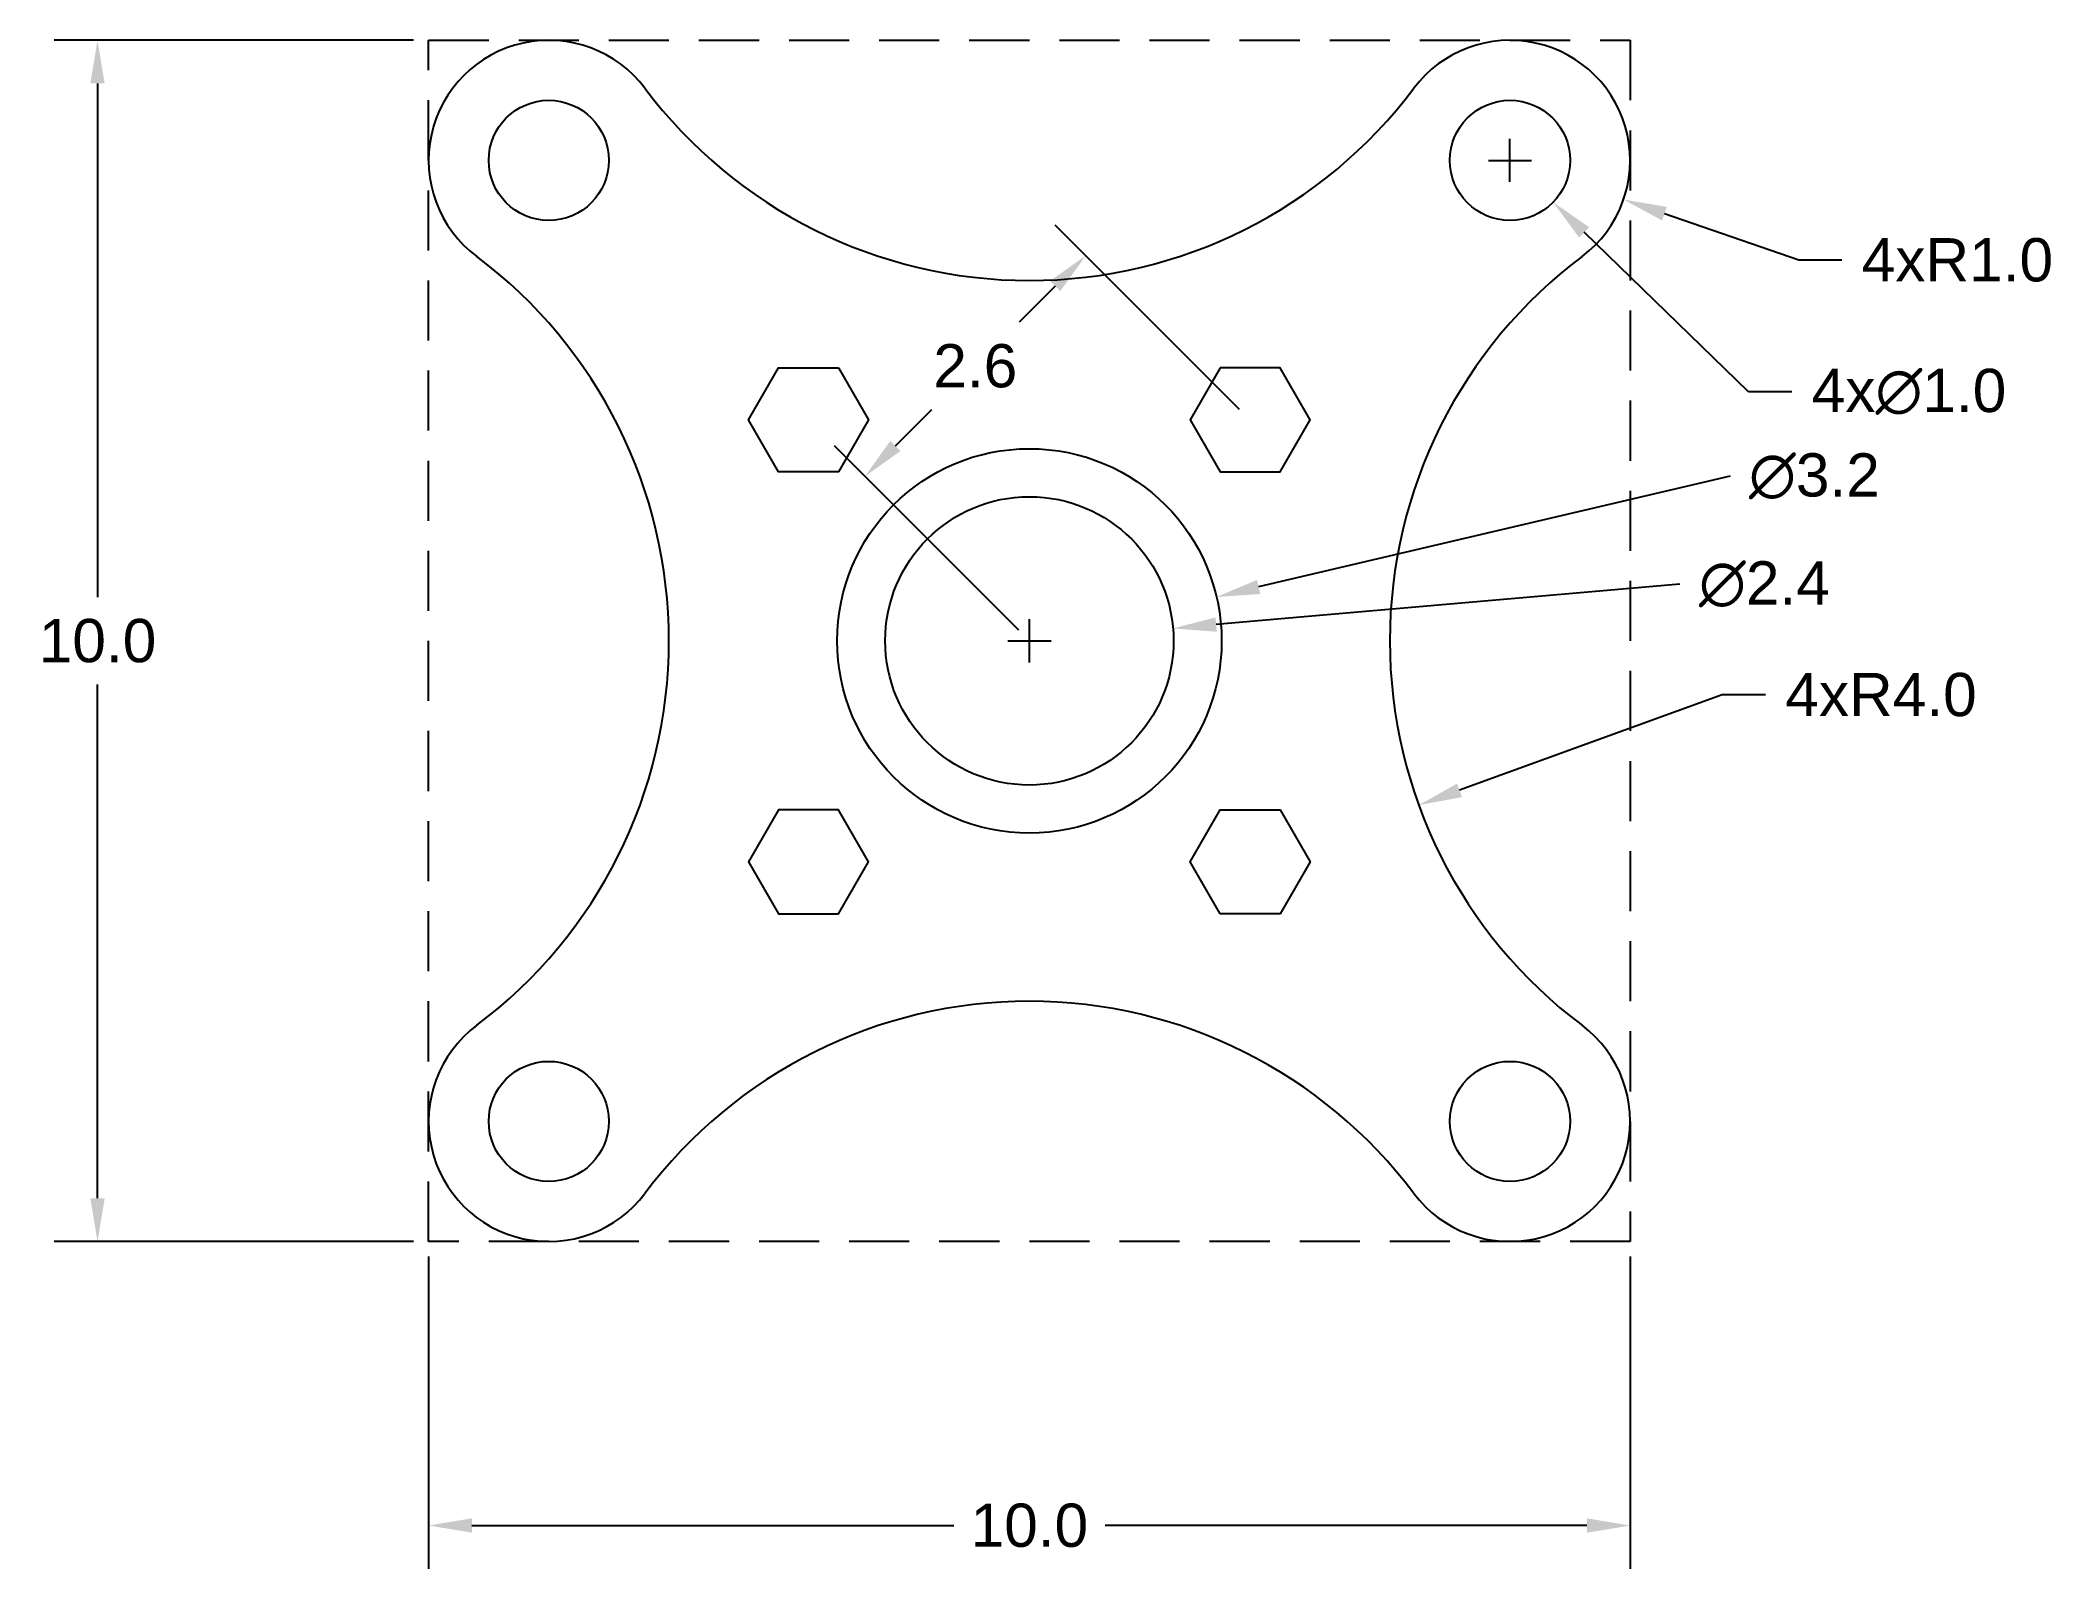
# Model space of a CAD drawing. Header units: millimetres. Extents: x 1559.8 to 1576.5, y 2254.8 to 2267.5.
import ezdxf

# ---------------------------------------------------------------- set-up
doc = ezdxf.new("R2010")
doc.units = ezdxf.units.MM
doc.header["$MEASUREMENT"] = 0
doc.linetypes.add('DASHED', pattern=[0.75, 0.5, -0.25])
doc.styles.get("Standard").update_dxf_attribs({"font": 'arial.ttf'})
doc.dimstyles.get("Standard").update_dxf_attribs({"dimscale": 2, "dimtxt": 0.18, "dimasz": 0.18, "dimexe": 0.18, "dimexo": 0.0625, "dimgap": 0.09, "dimtad": 0, "dimtih": 1, "dimtoh": 1, "dimdec": 1, "dimzin": 0, "dimdsep": 46, "dimtxsty": 'Standard', "dimcen": 0.09, "dimadec": 0, "dimazin": 0, "dimtfac": 1, "dimtdec": 1, "dimtofl": 0, "dimtmove": 0, "dimatfit": 3, "dimfxl": 1, "dimtolj": 1, "dimtzin": 0, "dimarcsym": 0})

# ---------------------------------------------------------------- blocks, each defined once
blk = doc.blocks.new('*D2')
at = {"color": 0, "lineweight": -2, "transparency": 16777216}
for p, q in [((1563.02, 2257.424), (1563.02, 2254.825)), ((1573.02, 2257.424), (1573.02, 2254.825)), ((1563.38, 2255.185), (1567.39, 2255.185)), ((1572.66, 2255.185), (1568.65, 2255.185))]:
    blk.add_line(p, q, dxfattribs=at)
at = {"color": 0, "transparency": 16777216}
for points in [[(1563.38, 2255.245), (1563.38, 2255.125), (1563.02, 2255.185)], [(1572.66, 2255.245), (1572.66, 2255.125), (1573.02, 2255.185)]]:
    blk.add_solid(points, dxfattribs=at)
at = {"layer": 'Defpoints', "color": 0, "transparency": 16777216}
for p in [(1563.02, 2257.549), (1573.02, 2257.549), (1573.02, 2255.185)]:
    blk.add_point(p, dxfattribs=at)
at = {"color": 0, "transparency": 16777216, "insert": (1568.02, 2255.185), "char_height": 0.36, "attachment_point": 5}
blk.add_mtext('\\A1;10.0', dxfattribs=at)
blk = doc.blocks.new('*D3')
at = {"color": 0, "lineweight": -2, "transparency": 16777216}
for p, q in [((1562.895, 2267.549), (1559.904, 2267.549)), ((1560.264, 2267.189), (1560.264, 2262.913)), ((1560.264, 2257.909), (1560.264, 2262.186)), ((1562.895, 2257.549), (1559.904, 2257.549))]:
    blk.add_line(p, q, dxfattribs=at)
at = {"color": 0, "transparency": 16777216}
for points in [[(1560.204, 2267.189), (1560.324, 2267.189), (1560.264, 2267.549)], [(1560.204, 2257.909), (1560.324, 2257.909), (1560.264, 2257.549)]]:
    blk.add_solid(points, dxfattribs=at)
at = {"layer": 'Defpoints', "color": 0, "transparency": 16777216}
for p in [(1563.02, 2267.549), (1560.264, 2257.549), (1563.02, 2257.549)]:
    blk.add_point(p, dxfattribs=at)
at = {"color": 0, "transparency": 16777216, "insert": (1560.264, 2262.549), "char_height": 0.36, "attachment_point": 5}
blk.add_mtext('\\A1;10.0', dxfattribs=at)
blk = doc.blocks.new('*D4')
at = {"color": 0, "lineweight": -2, "transparency": 16777216}
for p, q in [((1569.77, 2264.476), (1568.235, 2266.011)), ((1568.235, 2265.502), (1567.934, 2265.201)), ((1566.906, 2264.173), (1567.207, 2264.474)), ((1567.932, 2262.638), (1566.397, 2264.173))]:
    blk.add_line(p, q, dxfattribs=at)
at = {"color": 0, "transparency": 16777216}
for points in [[(1568.193, 2265.545), (1568.277, 2265.46), (1568.49, 2265.757)], [(1566.863, 2264.215), (1566.948, 2264.13), (1566.651, 2263.918)]]:
    blk.add_solid(points, dxfattribs=at)
at = {"layer": 'Defpoints', "color": 0, "transparency": 16777216}
for p in [(1568.49, 2265.757), (1569.858, 2264.388), (1568.02, 2262.549)]:
    blk.add_point(p, dxfattribs=at)
at = {"color": 0, "transparency": 16777216, "insert": (1567.57, 2264.837), "char_height": 0.36, "attachment_point": 5}
blk.add_mtext('\\A1;2.6', dxfattribs=at)
blk = doc.blocks.new('*D5')
at = {"color": 0, "lineweight": -2, "transparency": 16777216}
for p, q in [((1572.02, 2266.369), (1572.02, 2266.729)), ((1571.84, 2266.549), (1572.2, 2266.549)), ((1574.423, 2265.719), (1573.305, 2266.105)), ((1574.783, 2265.719), (1574.423, 2265.719))]:
    blk.add_line(p, q, dxfattribs=at)
at = {"color": 0, "transparency": 16777216}
blk.add_solid([(1573.325, 2266.162), (1573.286, 2266.048), (1572.965, 2266.223)], dxfattribs=at)
at = {"layer": 'Defpoints', "color": 0, "transparency": 16777216}
for p in [(1572.02, 2266.549), (1572.965, 2266.223)]:
    blk.add_point(p, dxfattribs=at)
at = {"color": 0, "transparency": 16777216, "insert": (1575.744, 2265.719), "char_height": 0.36, "attachment_point": 5}
blk.add_mtext('\\A1;4xR1.0', dxfattribs=at)
blk = doc.blocks.new('*D6')
at = {"color": 0, "lineweight": -2, "transparency": 16777216}
for p, q in [((1572.02, 2266.369), (1572.02, 2266.729)), ((1571.84, 2266.549), (1572.2, 2266.549)), ((1574.005, 2264.622), (1572.637, 2265.95)), ((1574.365, 2264.622), (1574.005, 2264.622))]:
    blk.add_line(p, q, dxfattribs=at)
at = {"color": 0, "transparency": 16777216}
blk.add_solid([(1572.679, 2265.993), (1572.595, 2265.907), (1572.379, 2266.201)], dxfattribs=at)
at = {"layer": 'Defpoints', "color": 0, "transparency": 16777216}
for p in [(1571.661, 2266.898), (1572.379, 2266.201)]:
    blk.add_point(p, dxfattribs=at)
at = {"color": 0, "transparency": 16777216, "insert": (1575.341, 2264.622), "char_height": 0.36, "attachment_point": 5}
blk.add_mtext('\\A1;4x∅1.0', dxfattribs=at)
blk = doc.blocks.new('*D7')
at = {"color": 0, "lineweight": -2, "transparency": 16777216}
for p, q in [((1573.786, 2262.1), (1571.599, 2261.305)), ((1574.146, 2262.1), (1573.786, 2262.1))]:
    blk.add_line(p, q, dxfattribs=at)
at = {"color": 0, "transparency": 16777216}
blk.add_solid([(1571.579, 2261.361), (1571.62, 2261.248), (1571.261, 2261.182)], dxfattribs=at)
at = {"layer": 'Defpoints', "color": 0, "transparency": 16777216}
for p in [(1575.02, 2262.549), (1571.261, 2261.182)]:
    blk.add_point(p, dxfattribs=at)
at = {"color": 0, "transparency": 16777216, "insert": (1575.108, 2262.1), "char_height": 0.36, "attachment_point": 5}
blk.add_mtext('\\A1;4xR4.0', dxfattribs=at)
blk = doc.blocks.new('*D8')
at = {"color": 0, "lineweight": -2, "transparency": 16777216}
for p, q in [((1573.852, 2263.919), (1569.928, 2262.998)), ((1568.02, 2262.369), (1568.02, 2262.729)), ((1567.84, 2262.549), (1568.2, 2262.549))]:
    blk.add_line(p, q, dxfattribs=at)
at = {"color": 0, "transparency": 16777216}
blk.add_solid([(1569.914, 2263.056), (1569.942, 2262.939), (1569.578, 2262.915)], dxfattribs=at)
at = {"layer": 'Defpoints', "color": 0, "transparency": 16777216}
for p in [(1569.578, 2262.915), (1566.462, 2262.183)]:
    blk.add_point(p, dxfattribs=at)
at = {"color": 0, "transparency": 16777216, "insert": (1574.554, 2263.919), "char_height": 0.36, "attachment_point": 5}
blk.add_mtext('\\A1;∅3.2', dxfattribs=at)
blk = doc.blocks.new('*D10')
at = {"color": 0, "lineweight": -2, "transparency": 16777216}
for p, q in [((1573.435, 2263.02), (1569.574, 2262.685)), ((1568.02, 2262.369), (1568.02, 2262.729)), ((1567.84, 2262.549), (1568.2, 2262.549))]:
    blk.add_line(p, q, dxfattribs=at)
at = {"color": 0, "transparency": 16777216}
blk.add_solid([(1569.569, 2262.744), (1569.579, 2262.625), (1569.215, 2262.653)], dxfattribs=at)
at = {"layer": 'Defpoints', "color": 0, "transparency": 16777216}
for p in [(1569.215, 2262.653), (1566.824, 2262.445)]:
    blk.add_point(p, dxfattribs=at)
at = {"color": 0, "transparency": 16777216, "insert": (1574.138, 2263.02), "char_height": 0.36, "attachment_point": 5}
blk.add_mtext('\\A1;∅2.4', dxfattribs=at)

msp = doc.modelspace()

# ---------------------------------------------------------------- linework, layer by layer
at = {"linetype": 'DASHED'}
for p, q in [((1563.02, 2267.549), (1573.02, 2267.549)), ((1563.02, 2257.549), (1563.02, 2267.549)), ((1573.02, 2267.549), (1573.02, 2257.549)), ((1573.02, 2257.549), (1563.02, 2257.549))]:
    msp.add_line(p, q, dxfattribs=at)
for points in [[(1566.431, 2264.821), (1566.681, 2264.388), (1566.431, 2263.955), (1565.931, 2263.955), (1565.681, 2264.388), (1565.931, 2264.821)], [(1569.608, 2264.821), (1569.358, 2264.388), (1569.608, 2263.955), (1570.108, 2263.955), (1570.358, 2264.388), (1570.108, 2264.821)], [(1566.431, 2260.278), (1566.681, 2260.711), (1566.431, 2261.144), (1565.931, 2261.144), (1565.681, 2260.711), (1565.931, 2260.278)], [(1569.608, 2260.278), (1569.358, 2260.711), (1569.608, 2261.144), (1570.108, 2261.144), (1570.358, 2260.711), (1570.108, 2260.278)]]:
    msp.add_lwpolyline(points, close=True)
for centre, radius in [((1564.02, 2266.549), 0.5), ((1572.02, 2266.549), 0.5), ((1568.02, 2262.549), 1.6), ((1568.02, 2262.549), 1.2), ((1564.02, 2258.549), 0.5), ((1572.02, 2258.549), 0.5)]:
    msp.add_circle(centre, radius)
for centre, radius, start, end in [((1564.02, 2266.549), 1, 36.8699, 233.1301), ((1572.02, 2266.549), 1, 306.8699, 143.1301), ((1568.02, 2269.549), 4, 216.8699, 323.1301), ((1561.02, 2262.549), 4, 306.8699, 53.1301), ((1575.02, 2262.549), 4, 126.8699, 233.1301), ((1568.02, 2255.549), 4, 36.8699, 143.1301), ((1564.02, 2258.549), 1, 126.8699, 323.1301), ((1572.02, 2258.549), 1, 216.8699, 53.1301)]:
    msp.add_arc(centre, radius, start, end)

# ---------------------------------------------------------------- dimensions: what is measured, and where the dimension line sits
dim = msp.add_linear_dim(base=(1560.264, 2257.549), p1=(1563.02, 2267.549), p2=(1563.02, 2257.549), angle=90, dimstyle='Standard')
dim.commit()
dim.dimension.update_dxf_attribs({"geometry": '*D3', "text_midpoint": (1560.264, 2262.549)})
dim = msp.add_diameter_dim_2p(p1=(1571.661, 2266.898), p2=(1572.379, 2266.201), text='4x<>', dimstyle='Standard')
dim.commit()
dim.dimension.update_dxf_attribs({"geometry": '*D6', "text_midpoint": (1575.341, 2264.622), "dimtype": 163})
for center, mpoint, picture, middle in [((1572.02, 2266.549), (1572.965, 2266.223), '*D5', (1575.744, 2265.719)), ((1575.02, 2262.549), (1571.261, 2261.182), '*D7', (1575.108, 2262.1))]:
    dim = msp.add_radius_dim(center=center, mpoint=mpoint, text='4x<>', dimstyle='Standard')
    dim.commit()
    dim.dimension.update_dxf_attribs({"geometry": picture, "text_midpoint": middle, "dimtype": 164})
dim = msp.add_aligned_dim(p1=(1568.02, 2262.549), p2=(1569.858, 2264.388), distance=1.936, dimstyle='Standard')
dim.commit()
dim.dimension.update_dxf_attribs({"geometry": '*D4', "text_midpoint": (1567.57, 2264.837)})
for p1, p2, picture, middle in [((1566.462, 2262.183), (1569.578, 2262.915), '*D8', (1573.852, 2263.919)), ((1566.824, 2262.445), (1569.215, 2262.653), '*D10', (1573.435, 2263.02))]:
    dim = msp.add_diameter_dim_2p(p1=p1, p2=p2, dimstyle='Standard')
    dim.commit()
    dim.dimension.update_dxf_attribs({"geometry": picture, "text_midpoint": middle, "dimtype": 163})
dim = msp.add_linear_dim(base=(1573.02, 2255.185), p1=(1563.02, 2257.549), p2=(1573.02, 2257.549), dimstyle='Standard')
dim.commit()
dim.dimension.update_dxf_attribs({"geometry": '*D2', "text_midpoint": (1568.02, 2255.185)})

doc.saveas('drawing.dxf')
